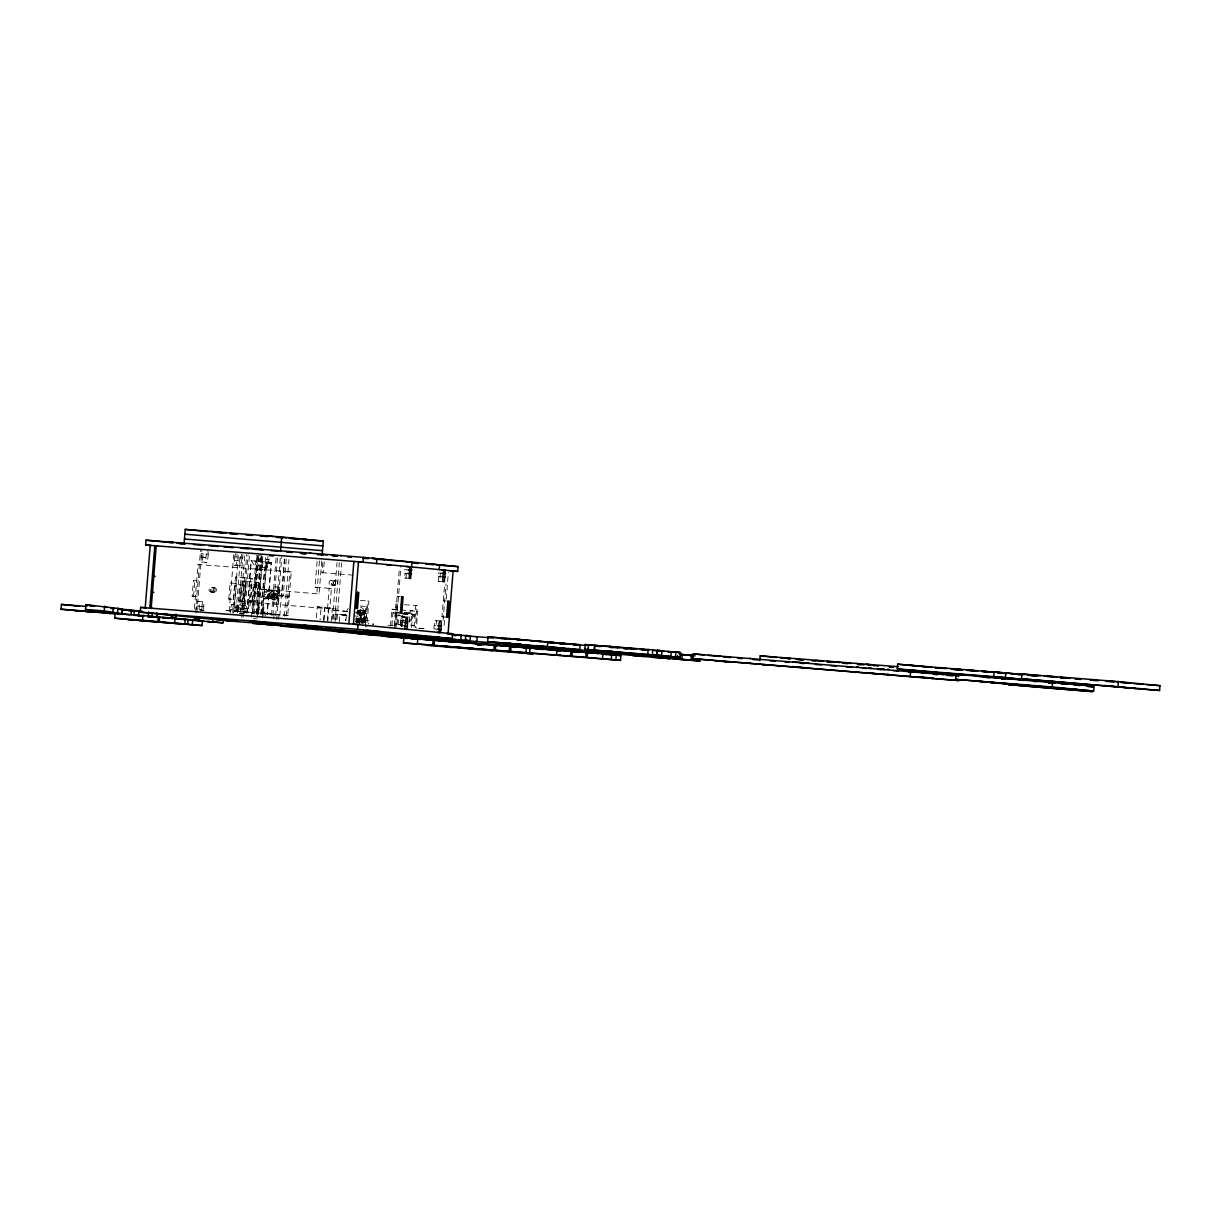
<?xml version="1.0" encoding="UTF-8"?>
<svg xmlns="http://www.w3.org/2000/svg" width="1221" height="1221" viewBox="0 0 1221 1221"><rect width="100%" height="100%" fill="white"/><g stroke="black" fill="none" stroke-linecap="round" stroke-linejoin="round"><path stroke-width="0.75" stroke-dasharray="5 3.75" d="M192.185 596.214L198.168 596.718L192.185 596.214L193.483 580.219L199.45 580.723L198.077 580.586M193.574 596.352L194.872 580.357L193.483 580.219M194.414 608.745L197.97 564.453L291.239 571.84L287.668 616.132M195.497 612.576L200.519 550.198M196.566 609.538L196.84 606.013L202.045 606.44L202.427 601.648L203.815 601.785L203.739 610.149L200.687 609.905M201.389 557.142L201.068 553.571L208.242 554.181L207.967 557.692L202.762 557.28L202.381 562.072L200.992 561.935L206.975 562.438L207.967 557.692M196.886 612.713L201.908 550.335M199.145 609.798L199.221 601.419L197.833 601.281L203.815 601.785M206.257 553.983L205.586 562.301L206.975 562.438M207.906 550.915L208.242 554.181M228.8 599.023L230.082 582.951L236.065 583.44L234.676 583.317L233.394 599.389L234.768 599.526L228.8 599.023L230.174 599.16M229.182 611.66L233.76 554.593M230.265 612.835L230.54 609.325L237.729 609.935L237.439 613.461M234.478 560.378L234.768 556.868L241.941 557.478L241.666 561.004L234.478 560.378L234.691 565.247L236.08 565.369L237.072 560.637L237.011 553.861M237.729 609.935L237.515 605.082L231.532 604.578L230.54 609.325M235.622 553.724L234.768 556.868M233.043 607.463L235.485 577.075L252.213 578.418L249.756 608.806L233.043 607.463L234.417 607.6L236.874 577.212L235.485 577.075M232.845 613.095L232.921 604.716L231.532 604.578M233.684 612.911L238.553 552.426M236.111 611.172L240.522 556.364M234.691 565.247L240.674 565.735L241.666 561.004M241.605 554.227L241.941 557.478M239.637 584.737L241.025 584.874L239.743 600.869L238.354 600.732L239.637 584.737L245.619 585.241L244.231 585.103M238.385 611.339L242.948 554.639M240.43 601.449L242.063 581.135L244.337 581.288L242.704 601.602L240.43 601.449L329.777 608.852L331.41 588.537L315.049 587.209L317.17 560.866M240.14 613.217L244.856 554.624M242.155 603.372L243.956 580.982L245.986 581.196L244.185 603.586L242.796 603.449M241.666 617.093L246.673 554.716M243.04 617.231L248.061 554.853M244.734 613.583L249.45 554.99M246.856 613.095L251.068 560.714L271.398 562.408L267.185 614.789M247.069 612.973L251.267 560.729L256.746 569.2L253.19 613.491M252.075 600.854L253.358 584.783L259.34 585.286L257.952 585.149L256.669 601.22L258.043 601.358L252.075 600.854L253.449 600.991M251.373 617.154L255.876 561.172L251.068 560.714M252.442 613.491L257.097 554.975M252.793 613.858L257.524 554.929M255.387 593.559L253.999 593.437L259.981 593.925L255.387 593.559L258.47 555.097M254.166 614.026L258.913 555.067M267.048 567.933L265.659 567.811L266.041 563.003L267.43 563.14L267.048 567.933L262.454 567.582L262.836 562.774L259.463 562.484L259.737 558.974L263.11 559.264L261.737 559.126L261.996 555.921M321.718 561.126L319.078 593.925L257.906 588.858L260.394 557.89M256.242 613.736L259.814 569.444L266.575 561.935L271.398 562.408M256.517 614.117L261.096 557.264M260.836 562.622L261.126 559.111L259.737 558.974M256.944 614.163L261.63 556.791M257.89 606.791L259.279 606.913L258.898 611.721L257.509 611.584L257.89 606.791L263.873 607.28L263.492 612.072L265.476 612.24L265.201 615.75M262.454 567.582L261.065 567.444L261.447 562.637L259.463 562.484M257.509 617.628L261.37 569.658L255.876 561.172M258.333 614.3L262.958 554.395M260.867 614.178L264.423 569.902L271.199 562.393L266.987 614.621M261.111 614.484L265.69 557.631M263.492 612.072L262.103 611.95L262.484 607.142L263.873 607.28M267.964 556.425L267.704 559.63L266.331 559.493L266.59 556.288M262.378 614.178L266.575 561.935M262.164 618.07L266.682 561.935M263.812 615.613L264.102 612.103L262.103 611.95M269.414 563.293L268.04 563.171L268.315 559.645L269.704 559.783L269.414 563.293L267.43 563.14M271.749 595.421L272.741 594.535L271.749 595.421L288.965 597.023L289.041 596.062L271.825 594.474M271.474 615.338L276.205 556.394M272.848 615.476L277.594 556.532M273.687 619.016L274.069 614.209L277.167 614.468M275.625 615.628L280.372 556.807M276.724 619.474L281.746 556.944M278.464 603.281L279.746 587.286L278.357 587.148L277.075 603.143L278.464 603.281L272.481 602.777L273.87 602.915M278.48 619.398L278.861 614.606L275.915 614.377M279.792 615.949L284.371 559.111M286.202 559.126L283.241 595.756L281.868 595.634L284.814 559.004M284.386 616.315L288.965 559.462M286.279 615.995L289.85 571.703L291.239 571.84M319.444 560.973L316.804 593.772L319.078 593.925M316.407 617.826L317.277 606.868L321.108 607.173L320.085 619.963M324.252 561.828L323.367 572.786L321.993 572.649L322.863 561.691M323.55 620.375L324.572 607.585L328.861 607.936L327.839 620.726M324.008 620.421L325.03 607.631M327.381 620.68L328.403 607.89M331.303 621.138L332.326 608.348L336.157 608.638L335.134 621.443M332.478 619.23L337.042 562.53M333.318 619.2L334.035 610.271L347.161 611.309M334.752 619.383L339.316 562.683M335.928 619.719L336.355 614.316L341.01 614.667M337.027 619.551L341.575 562.85M339.24 621.855L339.82 614.651L345.94 615.079L345.512 620.482M345.925 620.604L346.672 611.263A7.448 7.128 -84.4 0 1 348.306 608.485M356.166 622.786L356.517 617.46M356.334 622.847L357.463 610.027M356.639 622.908L356.898 619.703L368.864 620.711L368.605 623.9M358.165 610.103L357.829 621.306M357.387 622.893L357.524 621.291L355.235 621.138L366.407 622.023L364.606 621.871L365.506 610.683L364.896 623.488M357.692 622.908L358.501 610.134M358.47 623.015L359.722 610.21L360.79 610.286L360.012 623.137M358.776 623.031L360.073 610.241L362.179 610.424L361.065 623.183M359.417 623.183L359.676 619.978L356.898 619.703M359.554 623.549L360.76 610.302L359.844 623.076M361.37 623.198L361.508 621.596L358.608 621.413M362.149 623.305L362.271 621.703L365.018 621.886M362.454 623.321L363.4 610.5L364.469 610.576L363.919 621.81M363.4 610.5L362.5 621.687M363.675 623.427L364.652 610.592M364.316 622.145L365.583 606.41L367.2 606.578L365.781 624.16M364.713 621.977L365.43 613.049L356.318 612.164M365.415 626.846L367.49 600.946L368.879 601.083L366.788 626.984M390.506 626.007L391.865 609.218L399.206 609.798M391.895 625.625L392.918 612.82L396.749 613.125M394.185 625.503L395.909 603.983L402.716 604.548M394.551 628.266L399.42 567.796M395.726 625.915L397.298 604.12M395.94 628.403L400.961 566.04M397.115 624.19L397.817 615.399L401.19 615.735L400.473 624.526L397.115 624.19L402.274 624.603M398.138 624.877L399.191 611.813M400.809 625.656L400.503 622.084L405.693 622.496M409.31 569.993L404.716 569.627L404.441 573.137L409.63 573.565M407.387 620.985L410.103 621.245L410.424 617.246L401.587 616.498L400.503 622.084M406.425 573.336L406.028 578.144L404.655 578.006L405.036 573.198M401.495 626.556L402.381 615.598M401.953 626.602L402.838 615.643M409.34 621.871L410.241 610.668L417.719 611.4L416.361 628.189M404.197 612.683L408.791 613.049L411.599 616.483L410.897 625.289L414.255 625.61L410.821 625.335M411.553 627.548L412.591 614.743L402.991 613.812M414.087 627.075L415.812 605.555L417.2 605.692L415.384 627.838M433.913 628.907L434.203 625.381L439.392 625.808M440.399 573.122L439.728 581.44L438.354 581.303L438.415 572.924L443.605 573.351M441.163 621.138L435.18 620.65L434.203 625.381M443.391 616.926L442.002 616.803L444.673 583.714M443.101 620.482L446.047 583.852M444.093 625.503L444.703 617.948M446.23 599.038L448.351 572.573M277.32 598L276.679 598.733A4.808 4.609 -84.4 0 1 270.177 598.229A4.808 4.609 -84.4 0 1 270.726 591.437A4.808 4.609 -84.4 0 1 277.213 591.956L277.732 592.796M345.818 615.079L339.82 614.651M278.861 614.606L277.732 614.514M331.364 580.28A2.411 2.121 -86 0 1 332.906 584.035A2.411 2.121 -86 0 1 329.243 583.73A2.411 2.121 -86 0 1 331.364 580.28L335.897 580.601A2.411 2.121 -86 0 1 337.439 584.355A2.411 2.121 -86 0 1 333.776 584.05A2.411 2.121 -86 0 1 335.897 580.601M330.967 585.073L335.516 585.393M256.151 582.31L258.425 582.463L242.063 581.135M315.049 587.209L317.323 587.377M331.41 588.537L329.151 588.385L327.518 608.699L329.777 608.852M257.906 588.858L260.18 589.026M240.018 604.868A2.411 2.121 -86 0 1 241.56 608.623A2.411 2.121 -86 0 1 237.897 608.317A2.411 2.121 -86 0 1 240.018 604.868L244.551 605.189A2.411 2.121 -86 0 1 246.093 608.943A2.411 2.121 -86 0 1 242.43 608.638A2.411 2.121 -86 0 1 244.551 605.189M239.621 609.661L244.169 609.981M237.607 611.355C241.025 611.568 229.105 610.698 236.905 611.278M372.634 624.114L373.763 624.19L372.481 624.084M256.563 555.524L263.37 556.059M266.331 559.493L269.704 559.783M200.778 557.081L205.983 557.509M266.041 563.003L268.04 563.171M438.125 576.449L444.719 576.999M404.655 578.006L409.249 578.357M261.065 567.444L265.659 567.811M438.354 581.303L444.322 581.791M321.993 572.649L353.998 575.198M400.198 596.52L397.13 596.291L398.519 596.413M279.746 587.286L273.763 586.782L275.152 586.919M446.352 601.053L443.284 600.808L444.673 600.946M360.378 600.411L368.879 601.083M404.533 604.7L417.2 605.692M281.868 595.634L277.274 595.268L283.241 595.756M285.897 595.833L284.905 596.718L285.821 596.794M289.041 596.062L288.034 596.947L288.965 597.023M360.317 606.028L367.2 606.578M401.053 609.951L417.719 611.4M398.901 612.515L395.848 612.27L397.222 612.408M404.502 612.774L412.164 613.369L414.972 616.819L411.599 616.483M249.206 600.946L255.174 601.51L249.206 600.946L250.58 601.159L251.877 585.088L250.488 584.951L256.471 585.439L255.082 585.317M238.354 600.732L244.337 601.236L242.948 601.098M363.751 610.531L365.857 610.714M402.518 613.766L416.407 615.048L412.591 614.743M442.002 616.803L446.596 617.154M357.921 612.469L365.43 613.049M407.463 617.841L401.48 617.338L402.869 617.475L403.083 622.328M401.266 620.497L405.86 620.863M198.825 606.211L204.029 606.639M257.509 611.584L255.525 611.431L258.898 611.721M239.423 611.431L289.942 615.582L262.698 613.263M274.771 614.361L224.267 610.21L252.884 612.652M200.076 609.859L203.739 610.149M400.213 625.595L404.807 625.961M203.861 610.485L200.03 610.21L201.419 610.347M239.316 613.278L243.055 613.568M388.003 625.305L393.62 625.747M434.508 628.952L439.102 629.319M418.757 628.327L424.267 628.754M253.358 618.559L256.761 618.818M341.3 614.743L342.536 614.835M343.223 614.911L344.459 615.002M344.765 615.079L346.001 615.17M346.886 615.201L336.355 614.316M275.336 614.331L274.069 614.209M203.052 553.754L202.762 557.28M239.957 557.28L239.285 565.598L240.674 565.735M261.447 562.637L262.836 562.774M256.746 569.2L264.423 569.902M197.97 564.453L199.359 564.59M252.213 578.418L250.824 578.281L248.382 608.669L249.756 608.806M253.358 584.783L254.746 584.92M230.082 582.951L231.471 583.089M264.163 589.27L265.552 589.407M268.483 590.552L269.872 590.689M274.023 591.086C265.827 587.469 264.713 601.205 273.382 599.084M272.741 592.887L275.503 593.162M211.554 587.255L214.316 587.53M268.376 594.429L269.765 594.566M259.188 593.696L260.577 593.833M264.331 594.245L265.72 594.383M271.993 594.856L273.367 594.978M391.865 609.218L397.466 609.767M272.344 597.68L275.122 597.954M211.157 592.048L213.934 592.322M267.842 598.549L269.215 598.687M408.791 613.049L412.164 613.369M263.4 598.855L264.774 598.992M399.954 613.446L406.349 614.071M392.918 612.82L397.725 613.293M362.179 610.424L361.279 621.626M317.277 606.868L336.157 608.638M401.587 616.498L404.304 616.773M334.035 610.271L350.412 611.874M354.975 612.759L358.348 613.095M435.18 620.65L436.569 620.772L436.782 625.64M354.716 615.949L358.089 616.284M237.515 605.082L236.126 604.944L235.134 609.676M366.086 620.436L368.864 620.711M356.013 619.703L359.188 620.024M264.102 612.103L265.476 612.24M202.045 606.44L201.755 609.966M418.986 628.174L426.16 628.876M245.986 581.196L244.185 603.586M360.027 610.79A7.448 7.128 -84.4 0 1 360.454 612.362L365.064 612.805A7.448 7.128 -84.4 0 0 360.164 606.974M360.027 609.63A5.22 4.991 -84.4 0 1 364.041 617.17A5.22 4.991 -84.4 0 1 355.784 618.223M357.219 613.476A1.603 1.542 -84.4 0 1 359.386 613.644A1.603 1.542 -84.4 0 1 359.203 615.903A1.603 1.542 -84.4 0 1 357.051 615.735M358.669 610.958A5.22 4.991 -84.4 0 1 355.738 619.474M275.656 594.764L276.495 595.802L275.656 594.764M278.205 592.841L277.136 598.778A4.808 4.609 -84.4 0 1 270.635 598.275A4.808 4.609 -84.4 0 1 271.184 591.483A4.808 4.609 -84.4 0 1 277.686 592.002L278.205 592.841M360.668 618.421L365.415 618.803L360.668 618.421M360.546 620.024L365.277 620.405L360.546 620.024M272.024 597.725A4.014 3.846 -84.4 0 0 270.848 590.903A4.014 3.846 -84.4 0 0 265.766 595.421A4.014 3.846 -84.4 0 0 272.024 597.725M270.635 597.588A4.014 3.846 -84.4 0 0 269.459 590.766A4.014 3.846 -84.4 0 0 264.377 595.283A4.014 3.846 -84.4 0 0 270.635 597.588M268.147 597.847A4.808 4.609 -84.4 0 0 266.727 589.651A4.808 4.609 -84.4 0 0 260.622 595.085A4.808 4.609 -84.4 0 0 268.147 597.847M266.758 597.71A4.808 4.609 -84.4 0 0 265.339 589.529A4.808 4.609 -84.4 0 0 259.249 594.948A4.808 4.609 -84.4 0 0 266.758 597.71M276.175 598.137A4.014 3.846 -84.4 0 0 275 591.3A4.014 3.846 -84.4 0 0 269.917 595.833A4.014 3.846 -84.4 0 0 276.175 598.137M274.023 597.115A2.411 2.305 -84.4 0 0 273.321 593.009A2.411 2.305 -84.4 0 0 270.268 595.726A2.411 2.305 -84.4 0 0 274.023 597.115M212.851 591.483A2.411 2.305 -84.4 0 0 212.133 587.377A2.411 2.305 -84.4 0 0 209.081 590.094A2.411 2.305 -84.4 0 0 212.851 591.483M275.412 597.237A2.411 2.305 -84.4 0 0 274.71 593.147A2.411 2.305 -84.4 0 0 271.657 595.863A2.411 2.305 -84.4 0 0 275.412 597.237M214.224 591.62A2.411 2.305 -84.4 0 0 213.522 587.515A2.411 2.305 -84.4 0 0 210.47 590.231A2.411 2.305 -84.4 0 0 214.224 591.62M215.613 591.742A2.411 2.305 -84.4 0 0 214.911 587.652A2.411 2.305 -84.4 0 0 211.859 590.369A2.411 2.305 -84.4 0 0 215.613 591.742M276.801 597.374A2.411 2.305 -84.4 0 0 276.099 593.284A2.411 2.305 -84.4 0 0 273.046 596.001A2.411 2.305 -84.4 0 0 276.801 597.374M335.165 584.187A2.411 2.121 -86 0 0 333.623 580.433A2.411 2.121 -86 0 0 331.502 583.882A2.411 2.121 -86 0 0 335.165 584.187M243.818 608.775A2.411 2.121 -86 0 0 242.277 605.036A2.411 2.121 -86 0 0 240.155 608.47A2.411 2.121 -86 0 0 243.818 608.775"/><path stroke-width="1.5" d="M115.644 613.934L61.05 609.233L61.432 604.441L86.889 606.455M133.058 620.07L114.789 618.192L115.171 613.385M131.074 614.957L131.456 610.164L121.306 609.157M133.959 615.323L134.341 610.531L126.862 609.798L131.456 610.164M138.553 615.689L138.935 610.897L134.341 610.531M452.289 638.583L234.859 621.428L140.232 612.164L140.613 607.371L358.043 624.511L357.661 629.319L452.289 638.583L452.67 633.791L353.449 624.16L358.47 561.782L457.692 571.413L458.073 566.62L363.446 557.356L146.016 540.201L145.635 544.993L151.221 545.543M139.347 620.589L201.984 625.579L202.365 620.787L142.888 615.552L142.491 620.344L143.88 620.482M145.207 607.737L150.229 545.36M148.245 616.636L148.626 611.843M149.801 608.089L154.823 545.726M152.32 612.469L151.938 617.261L148.458 616.926M156.532 617.628L156.914 612.82M157.265 617.475L157.524 614.27M201.984 625.579L157.891 621.565L158.272 616.758M159.264 621.703L159.661 616.895M171.047 618.559L171.306 615.353M172.436 618.696L172.695 615.491M174.664 622.908L175.046 618.116M175.641 618.925L176.022 614.117M184.081 543.788L185.241 529.395L281.7 536.996L323.244 541.071L322.085 555.463M187.698 624.282L188.08 619.474M192.292 624.633L192.674 619.841M223.199 619.642L222.939 622.847L195.711 620.527L194.322 620.39L194.582 617.2M195.711 620.527L195.955 617.322M199.176 617.551L198.916 620.756L200.305 620.894M212.958 618.635L212.698 621.84L222.939 622.847M280.54 551.388L281.7 536.996M348.855 623.794L353.876 561.416M363.446 557.356L363.064 562.148L145.635 544.993M376.48 563.553L376.862 558.745L372.268 558.394L386.095 559.661M620.512 660.393L615.888 659.951L616.254 655.067L620.879 655.509L620.512 660.393L403.449 642.933L403.83 638.14L407.341 638.491M404.807 629.212L406.074 617.704L407.463 617.841L407.402 626.22L404.334 625.976M409.707 566.819L409.249 578.357L410.622 578.495L411.92 562.103L387.347 560.164M406.532 629.349L407.402 626.22M434.065 645.36L432.692 645.222L433.073 640.415L434.462 640.552L434.065 645.36L560.256 655.372L556.578 655.021L556.959 650.213L560.653 650.579L526.327 647.802L525.946 652.594M439.255 569.703L439.636 564.896L425.808 563.629L430.403 563.995M438.888 632.524C440.033 634.187 437.835 624.694 439.774 621.001L441.163 621.138L441.086 629.517L437.423 629.212M443.864 570.146L442.719 576.8L442.948 581.669L444.322 581.791L445.253 570.283L442.185 570.039M448.076 633.424L453.098 571.046M447.313 633.852L461.187 635.118L460.805 639.911L252.976 623.351L470.039 640.811L470.39 635.927L465.781 635.469L465.399 640.277L470.009 640.72M487.652 641.681L488.049 636.889L580.067 644.764L579.685 649.557L487.652 641.681L521.184 644.444L516.575 644.001M509.249 651.251L509.63 646.458L381.547 636.019L598.611 653.494M510.637 651.388L511.019 646.596M529.639 652.96L530.021 648.168M547.374 646.397L547.756 641.59M584.859 649.374L585.256 644.566L648.168 649.511L661.996 650.778L661.614 655.57L584.859 649.374L680.097 657.478L680.463 652.579L675.854 652.136L675.457 656.929L680.097 657.478L657.005 655.128L657.386 650.32L680.463 652.579L667.429 651.648M615.872 659.859L620.482 660.317L585.805 657.295L586.202 652.502L509.92 646.52M587.194 657.432L587.576 652.625L586.202 652.502M588.079 649.603L588.461 644.795M594.078 650.183L594.459 645.39L636.889 648.916M594.581 650.228L594.963 645.436M602.502 658.638L602.899 653.846L587.469 652.609M611.278 659.493L611.66 654.7L602.899 653.846M647.786 654.303L648.168 649.511M652.411 654.761L652.792 649.954M657.02 655.204L657.402 650.411M670.863 656.562L671.26 651.77M679.12 654.135L691.407 655.28L691.04 660.164L677.197 658.806L677.457 655.616M681.791 659.172L682.173 654.364M632.707 655.585L700.274 661.065L692.429 660.302L692.811 655.494L680.402 654.502L681.791 654.639M692.856 658.684L958.76 680.585L692.856 658.684L693.238 653.891L959.141 675.778L947.801 674.892M759.813 660.637L760.21 655.845L898.229 666.727M946.626 673.671L897.282 668.986L897.664 664.193L1024.709 674.587M910.286 675.839L910.668 671.031M947.893 673.595C951.663 673.855 940.613 673.015 945.939 673.412L1094.077 686.248L1093.695 691.04L955.677 679.364L956.058 674.572L961.736 675.121M1046.977 681.608L1005.432 677.548L1005.829 672.74M1021.55 678.784L1021.946 673.992L1118.405 681.608L1159.95 685.668L1159.568 690.476L1021.55 678.784L1159.568 690.476M1093.695 691.04L1052.151 686.965L1052.533 682.173M1118.024 686.4L1118.405 681.608M122.069 614.316L89.591 610.729L94.185 611.095L85.485 609.432L85.913 604.639L122.466 609.004L122.039 613.797L117.445 613.43L122.069 614.316L122.497 609.523M122.039 613.797L104.167 610.912L104.594 606.12M112.866 612.56L113.294 607.768M117.46 612.927L117.888 608.134M944.688 668.482L935.21 667.673M802.96 659.92L803.449 659.966M247.71 548.305L245.436 548.137L261.798 549.465L259.524 549.313M323.794 554.639L321.535 554.471L327.32 554.929M335.622 555.647L337.896 555.814L332.097 555.357M251.785 621.092L249.511 620.924L265.873 622.267L263.599 622.1M308.15 625.778L305.876 625.625L322.237 626.953L319.963 626.8M794.932 661.98L792.658 661.828L809.019 663.156L806.76 663.003M871.031 668.314L868.757 668.162L872.282 668.452M882.844 669.337L885.118 669.49L877.563 668.894M392.704 635.027L390.445 634.874L406.807 636.202L404.533 636.049M449.069 639.728L446.81 639.575L463.171 640.903L460.897 640.735M794.55 666.788L792.276 666.62L808.638 667.963L806.364 667.795M870.634 673.122L868.375 672.954L884.737 674.297L882.462 674.129M405.296 629.258L404.685 629.181M207.723 621.52L211.874 621.871L207.723 621.52L209.157 621.764M1058.454 688.217L1049.739 687.56M302.014 539.178L306.456 539.529L303.983 539.316M410.21 562.057C413.568 562.301 401.541 561.339 409.645 562.011M409.829 566.849L410.21 566.865M936.583 667.841L937.728 667.918L935.866 667.765M1015.216 674.023C1011.4 673.748 1021.565 674.511 1017.734 674.251M1029.44 675.198L1030.57 675.274L1028.723 675.106M1060.866 677.655L1061.995 677.731L1060.149 677.563M788.72 658.333L789.85 658.424L785.118 658.043L790.933 658.714M509.6 638.598C505.769 638.339 515.964 639.087 512.133 638.827M610.012 646.52L608.943 646.428L610.149 646.55M612.545 646.733L613.675 646.825L610.729 646.596M571.825 644.093C575.717 644.367 565.338 643.528 569.429 643.894M669.719 651.77L668.589 651.693L669.856 651.816M672.252 651.999L673.382 652.075L670.436 651.861M1014.834 678.815C1011.019 678.555 1021.168 679.303 1017.352 679.044M1026.525 679.761L1025.457 679.685L1028.479 679.944M1029.044 679.99L1030.188 680.066L1027.243 679.838M1050.136 682.753L1054.837 683.119M1076.144 684.615L1077.273 684.706L1073.747 684.432M369.459 631.41L368.391 631.333L370.833 631.532M372.023 631.639L373.168 631.715L370.665 631.501M509.218 643.391C505.509 643.146 515.598 643.894 511.736 643.62M609.63 651.312L608.501 651.236L609.752 651.342M612.164 651.541L613.293 651.617L610.347 651.388M571.443 648.885C575.335 649.16 564.941 648.336 569.047 648.687M669.337 656.577L668.208 656.501L669.459 656.608M671.855 656.791L673 656.883L670.054 656.654M510.393 645.344L509.264 645.268L510.546 645.39M512.957 645.573L514.087 645.665L511.584 645.451M579.044 651.266L580.189 651.342L577.243 651.114M428.571 645.115C425.244 644.871 437.21 645.817 429.151 645.161M448.473 647.145C444.841 646.901 454.823 647.649 451.007 647.374M512.011 652.182L513.156 652.258L510.21 652.045L511.446 652.136M245.909 534.966L252.442 535.409M259.997 536.004L267.552 536.599M276.083 537.347L282.646 537.789M289.301 538.385L299.649 539.133L290.277 538.217M302.503 539.438L323.244 541.071M184.844 534.188L322.863 545.863M184.463 538.995L322.481 550.671M168.62 542.322L173.214 542.689M177.854 543.238L182.433 543.589L176.908 543.055M193.544 544.535L201.099 545.131M208.669 545.726L218.132 546.474M223.794 546.916L233.257 547.664M240.827 548.26L248.397 548.855M254.06 549.313L263.522 550.045M271.093 550.64L278.647 551.251M300.366 553.296L306.395 553.724M317.384 554.639L321.169 554.945M332.509 555.83L336.294 556.135M347.634 557.02L351.419 557.325M362.759 558.226L368.437 558.669M375.824 559.218L384.646 559.89M412.698 563.034L418.376 563.491M425.931 564.087L433.501 564.682M437.286 564.972L458.073 566.62M269.643 555.677L273.504 556.013M386.95 564.957L390.751 565.231M405.86 566.452L411.538 566.895M450.03 570.817L457.692 571.413M408.241 569.948L411.904 570.238M441.926 573.244L445.589 573.534M407.951 573.458L411.614 573.763M442.246 576.816L445.314 577.06M404.014 622.389L407.677 622.695M437.713 625.701L441.376 625.991M939.727 667.933L947.282 668.528M951.052 668.818L962.392 669.719M968.055 670.161L977.502 670.909M983.164 671.352L992.597 672.099M962.743 669.764L951.418 668.879L960.133 669.734M968.421 670.222L977.853 670.955M981.638 671.26L992.963 672.145M998.625 672.603L1008.073 673.351M936.019 667.795L942.246 668.406M952.67 669.322L959.202 669.764M966.757 670.36L974.663 671.016M981.852 671.55L989.773 672.206M997.328 672.802L1004.883 673.397M1011.156 673.931L1020.588 674.679M1028.128 675.274L1035.667 675.869L1028.128 675.121M1060.286 677.609L1066.528 678.22M1075.06 678.983L1080.722 679.425M1090.155 680.173L1098.579 680.753M1106.134 681.349L1113.689 681.959M1121.244 682.554L1128.799 683.15M1133.546 683.592L1142.978 684.325M1146.748 684.63L1159.95 685.668M818.101 660.729L822.695 661.095M826.907 661.4L840.185 662.454L834.553 661.904M797.115 659.371L801.709 659.737M812.041 660.82L815.811 661.11M827.166 662.011L832.34 662.393M842.292 663.201L847.954 663.644M857.417 664.392L864.117 664.865M873.122 665.582L878.54 666.01M889.56 666.925L893.329 667.231M437.164 632.417L440.232 632.661L441.086 629.517M447.008 633.333L452.67 633.791M897.282 668.986L1005.432 677.548M592.933 645.268L585.256 644.566M939.346 672.725L1007.691 678.143M90.018 605.937L93.086 606.181M517.445 639.697L526.465 640.399M531.868 640.827L540.872 641.544L531.547 640.933M619.78 647.756L610.179 647.008L617.857 647.71M625.305 648.198L634.523 648.931M640.048 649.358L647.405 649.938L640.399 649.251M451.709 634.737L461.446 635.53M464.942 635.775L493.299 638.018M524.084 640.338L517.094 639.728M547.252 642.139L556.089 642.826M559.539 643.146L580.067 644.764M624.496 648.259L633.836 648.992M641.3 649.587L648.763 650.167M654.364 650.61L663.69 651.342M548.183 642.444L553.785 642.887M559.386 643.33L568.711 644.062M571.199 644.306L585.515 645.39M594.841 646.123L600.442 646.565M977.868 676.373L998.564 678.006M1002.334 678.296L1013.613 679.197M1017.383 679.486L1026.785 680.234M1034.309 680.83L1038.079 681.12M111.05 608.348L114.469 608.623M624.038 648.763L627.106 649.007M715.842 656.013L718.894 656.257M921.016 672.191L924.083 672.435M75.092 605.86L79.533 606.211L61.432 604.441M725.076 656.913L729.67 657.28L724.129 656.73M1062.362 683.699L1067.642 684.111L1061.919 683.699M119.444 609.401L126.251 609.935L124.863 609.813M128.052 610.21L139.286 611.095M753.052 659.523L758.729 659.981M769.932 660.836L775.35 661.233M785.195 662.057L788.98 662.362M800.32 663.262L804.105 663.552M815.445 664.453L821.123 664.896M830.57 665.643L836.248 666.086M846.489 666.864L851.907 667.277M862.713 668.177L866.498 668.482M877.838 669.367L881.623 669.673M892.963 670.558L898.641 671.016M908.088 671.764L913.766 672.206M921.321 672.802L930.173 673.443M932.676 673.702L944.016 674.587M1001.388 678.937L1005.173 679.227M1048.671 682.661L1054.349 683.104M1073.61 684.401L1082.722 685.347M1086.507 685.653L1094.077 686.248M126.831 610.286L137.256 611.111M1048.183 682.921L1051.953 683.226M1061.354 683.958L1067.001 684.401M1087.697 686.4L1092.978 686.812L1087.453 686.263M933.76 674.358L937.545 674.664M946.992 675.411L952.67 675.854M140.232 612.164L357.661 629.319M680.143 654.654L685.729 655.097M689.468 655.387L695.07 655.83M162.82 614.3L176.648 615.567L172.054 615.201M366.483 630.357L371.077 630.723M375.702 631.257L380.296 631.623M216.376 619.535L230.189 620.802L225.595 620.436M420.024 635.592L424.618 635.958M85.485 609.432L104.167 610.912M429.258 636.507L433.852 636.858M955.677 679.364L1052.151 686.965M303.754 628.235L308.348 628.601M511.996 644.657L507.402 644.306L521.23 645.573L516.636 645.207M61.05 609.233L112.378 613.293M116.987 613.537L144.261 615.689L142.888 615.552M180.601 618.742L185.195 619.108L184.814 623.9L180.22 623.549M312.988 629.151L317.582 629.502M559.34 648.488L563.934 648.855M715.445 660.805L729.273 662.072L724.679 661.721M923.702 677.228L919.108 676.877L932.936 678.143M74.71 610.668L79.151 611.019M133.44 615.262L142.033 615.949M147.558 616.391L158.593 617.261M162.286 617.551L179.975 618.894M148.107 616.513L157.463 617.246M163.08 617.689L172.436 618.421M178.052 618.864L202.365 620.787M603.464 652.609L545.94 647.084M604.059 652.655L623.641 654.12L622.252 653.983M646.321 655.998L653.693 656.562M654.288 656.623L677.197 658.806M1047.191 687.362L1027.838 685.805M162.439 617.872L169.322 618.421M177.503 619.062L184.982 619.658M190.583 620.1L194.322 620.39M357.295 633.485L361.889 633.852M565.537 649.908L560.943 649.541L574.77 650.808L570.176 650.457M602.686 652.594L606.043 652.853M652.899 656.547L656.272 656.822M366.529 634.386L371.123 634.752M612.881 653.739L617.475 654.105M692.429 660.302L680.021 659.294L681.41 659.432M449.206 641.971L453.8 642.338L449.16 641.88M611.66 654.7L620.879 655.509L601.861 654.135M478.449 644.367L484.02 644.81M493.299 645.543L497.008 645.833M509.996 646.855L515.094 647.283M523.595 647.954L530.402 648.488L529.029 648.351M538.308 649.084L543.864 649.526M555.006 650.411L560.576 650.839M571.718 651.724L577.274 652.167M586.553 652.899L591.651 653.327M477.243 644.688L480.647 644.947M477.365 644.749L481.105 645.039M114.789 618.192L157.891 621.565M128.449 619.612L179.594 623.687L178.205 623.549M403.449 642.933L432.692 645.222M556.578 655.021L585.805 657.295M453.403 647.13L444.169 646.321L453.464 647.252M222.817 532.921L220.558 532.738L223.443 532.966M442.338 570.054L444.658 570.222L442.811 570.07M1140.673 683.913C1133.882 683.394 1147.801 684.477 1140.826 683.958M1015.78 674.068L1017.169 674.206M610.592 646.55L611.965 646.687M510.164 638.644L511.553 638.781M945.939 673.412L947.328 673.549M1015.399 678.861L1016.788 678.998M670.298 651.816L671.672 651.953M1033.76 681.455L1036.568 681.684M1074.19 684.447L1075.564 684.569M403.083 633.882C396.306 633.363 410.18 634.447 403.235 633.928M370.039 631.455L371.459 631.593M233.135 621.123C226.328 620.604 240.262 621.687 233.287 621.168M610.195 651.358L611.584 651.495M509.783 643.436L511.172 643.574M669.902 656.623L671.291 656.761M993.268 682.89C986.354 682.356 1000.442 683.455 993.406 682.921M510.958 645.39L512.377 645.527M578.479 651.22L575.442 650.961L576.648 651.068M457.57 647.359L463.385 647.939M449.038 647.191L450.427 647.328M304.121 539.346L302.411 539.209M1140.292 688.72C1147.587 689.331 1133.302 688.14 1140.445 688.751M570.024 643.94L571.123 644.001M342.078 629.685C349.435 630.311 335.042 629.12 342.231 629.731M569.627 648.733L570.726 648.809M543.543 647.817C551.449 648.443 539.072 647.435 542.948 647.771M376.434 634.767C383.73 635.378 369.444 634.203 376.572 634.798M483.012 643.635C490.064 644.23 477.854 643.208 481.944 643.574M555.906 649.404C563.843 650.03 551.556 649.023 555.311 649.358M452.976 635.225L456.501 635.515M452.472 635.21L455.998 635.5M104.869 607.203L107.356 607.432M229.823 533.608L234.585 534.081M953.937 669.352L957.127 669.673M953.555 674.16L958.317 674.618M267.796 536.019L273.412 536.568M277.167 536.935L286.538 537.851M211.141 531.547L226.129 533.012M229.884 533.379L237.378 534.126M185.241 529.395L209.234 531.745M214.774 532.28L222.161 533.012M340.338 555.555L341.727 555.692M309.707 553.144L311.096 553.281M286.218 551.953L291.88 552.503M301.312 553.434L305.097 553.8M202.533 544.688L203.907 544.825M171.902 542.277L173.29 542.399M146.016 540.201L172.314 542.689M177.717 543.299L185.165 544.032M157.585 546.001L156.212 545.863L151.19 608.226L152.564 608.363M153.754 576.251L155.143 576.388M1106.379 680.799L1117.612 681.898M1121.366 682.264L1130.738 683.195M1047.847 676.144L1057.218 677.075M1060.957 677.441L1070.329 678.357M1075.945 678.907L1079.7 679.273M1021.946 673.992L1040.399 675.808M1044.092 676.159L1053.326 677.075M1028.479 674.969L1037.926 675.885M1022.45 674.572L994.123 671.794L993.741 676.602L1035.286 680.662M998.122 672.573L1006.837 673.427M1011.568 673.687L1020.283 674.541M909.355 665.14L931.516 667.307M951.937 669.123L955.417 669.459M897.664 664.193L916.132 665.994M921.672 666.544L929.059 667.261M152.472 592.231L153.861 592.368M1104.12 685.424L1135.973 688.537M1047.465 680.952L1079.303 684.065M1049.129 682.127L1054.593 682.661M1061.873 683.378L1067.337 683.913M996 677.197L1023.381 679.685M889.346 666.864L890.72 667.002M1074.526 684.996L1080.066 685.546M858.714 664.438L860.103 664.575M815.567 660.393L822.725 661.187M951.037 673.671L966.727 675.213M1001.495 678.723L1005.142 679.074M908.973 669.932L955.036 674.267M986.278 677.518L990.048 677.899M760.21 655.845L776.815 657.478M780.509 657.829L789.743 658.745M796.168 659.187L802.67 660.012M921.336 672.252L928.723 672.985M887.56 669.245L888.949 669.367M856.928 666.819L858.317 666.956M1076.067 689.606L975.61 681.028L1010.225 684.416M749.755 658.363L751.129 658.501M719.123 655.952L720.512 656.089M693.238 653.891L704.425 654.99M708.149 655.341L719.535 656.379M723.061 656.806L730.524 657.539M737.988 658.272L741.712 658.638M887.179 674.038L888.552 674.175M931.486 678.372L932.875 678.51M916.177 677.167L917.566 677.304M609.63 647.359L613.232 647.71M686.385 654.99L691.437 655.372M856.547 671.626L857.936 671.764M564.926 643.528L488.049 636.889M578.327 644.841L579.716 644.978M516.956 639.194L521.581 639.651M563.018 643.635L564.407 643.772M854.929 672.344L856.318 672.481M548.122 642.475L551.724 642.826M573.549 644.963L577.319 645.329M839.621 671.138L840.994 671.26M500.869 638.644L506.547 639.209M749.358 663.171L750.747 663.308M465.796 635.561L470.421 636.019L455.112 634.813L456.486 634.951M475.854 636.675L477.243 636.797L476.862 641.605L475.473 641.468M778.372 666.3L779.746 666.437M718.742 660.759L720.131 660.882M763.049 665.094L764.438 665.231M657.356 656.867L513.461 644.215L545.1 646.794M686.004 659.798L691.04 660.164M536.019 645.527L564.545 648.32M577.945 649.648L579.319 649.77L562.622 648.427L564.01 648.565M668.421 658.501L669.795 658.638L653.098 657.295L654.487 657.432M606.944 652.777L608.333 652.914M608.653 653.021L610.042 653.159M642.353 656.318L643.742 656.455L599.023 652.289M140.613 607.371L146.291 607.921M334.539 627.518L335.928 627.655M465.415 640.369L470.039 640.811M519.78 645.802L521.169 645.94L504.471 644.596L505.86 644.734M616.284 655.158L620.894 655.601M454.716 639.606L456.105 639.743M605.585 654.395L606.974 654.532M303.922 625.106L305.311 625.244M386.92 633.378L388.309 633.516M444.841 639.056L446.23 639.194M553.678 649.603L560.927 650.305M371.611 632.173L372.985 632.31M404.716 635.286L406.089 635.424M527.838 647.328L529.227 647.466M512.53 646.107L513.919 646.245M537.362 648.656L538.736 648.794M510.5 646.168L511.874 646.306M443.223 639.773L444.612 639.911L427.915 638.568L429.304 638.69M505.296 645.787L512.774 646.52M317.842 627.93L319.215 628.067M458.76 641.88L460.149 642.017M138.935 610.897L142.17 611.202M273.412 624.007L274.801 624.145L257.799 622.786L259.188 622.908M476.114 643.833L477.487 643.955M196.734 616.651L198.123 616.788M287.21 625.518L288.599 625.64M337.668 630.601L339.041 630.738M414.346 637.957L415.72 638.095L398.718 636.721L400.106 636.858M428.144 639.453L429.517 639.59M121.428 609.615L122.817 609.752M316.911 628.739L318.299 628.876M366.666 633.73L368.055 633.867L351.358 632.524L352.732 632.661M426.098 639.514L427.487 639.651M445.482 641.407L446.871 641.544M128.434 610.485L134.6 611.172M166.117 614.239L167.491 614.377M266.895 624.419L268.284 624.557M307.036 628.189L308.425 628.311M401.45 637.591L402.381 637.683M403.388 637.789L405.372 637.942M416.132 639.041L417.521 639.163M420.512 639.422L417.765 639.209L417.384 644.016L418.757 644.139M395.787 637.164L397.787 637.331M410.928 638.644L412.927 638.812M413.934 638.904L414.865 638.995M605.204 659.187L606.578 659.325M203.19 621.26L204.563 621.397M528.632 653.159L530.021 653.296M163.278 617.551L164.667 617.689M513.324 651.953L514.713 652.075M519.368 652.625L533.226 653.983L427.503 645.375M120.604 613.919L129.655 614.804M137.881 615.613L141.789 616.01M483.424 649.831L492.2 650.686M88.751 611.4L90.14 611.538M109.157 613.4L110.546 613.537M468.086 648.626L476.862 649.48M436.767 645.909L438.141 646.046M85.607 611.645L88.37 611.919M174.786 623.366L176.175 623.504M162.897 622.344L164.286 622.481M85.913 604.639L94.612 606.303M357.417 592.307L356.12 608.302L357.509 608.44L358.791 592.444L357.417 592.307M401.724 596.642L400.442 612.637L401.816 612.774L403.113 596.779L401.724 596.642M447.878 601.175L446.596 617.154L447.985 617.292L449.267 601.297L447.878 601.175M494.322 645.253L493.94 650.045L495.329 650.183L495.711 645.39L494.322 645.253M570.879 651.281L570.497 656.089L571.886 656.226L572.267 651.419L570.879 651.281M101.16 611.813L110.623 612.683L101.16 611.813M440.308 565.048L445.039 565.43L440.308 565.048M197.176 617.658L201.908 618.04L197.176 617.658M233.242 620.65L237.973 621.031L233.242 620.65M257.234 623.153L261.966 623.534L257.234 623.153M273.367 623.809L278.098 624.19L273.367 623.809M325.87 627.976L330.632 628.357L325.87 627.976M338.095 631.593L342.842 631.99L338.095 631.593M413.186 635.302L417.948 635.683L413.186 635.302M371.795 634.905L376.526 635.286L371.795 634.905M434.523 637.011L439.255 637.393L434.523 637.011M398.168 637.103L402.899 637.484L398.168 637.103M414.285 637.759L419.017 638.14L414.285 637.759M466.788 641.925L471.565 642.307L466.788 641.925M488.98 649.893L493.711 650.274L488.98 649.893M508.424 651.877L509.615 651.999L508.424 651.877M866.269 664.438L871.016 664.819L866.269 664.438M932.6 672.344L937.331 672.725L932.6 672.344M1056.882 682.142L1061.614 682.524L1056.882 682.142M1072.16 689.117L1076.891 689.499L1072.16 689.117M1048.381 688.11L1008.287 684.599L1092.597 691.605L1048.381 688.11M850.594 663.385L842.902 662.682L850.594 663.385M564.316 644.062L559.722 643.696L564.316 644.062M225.732 619.78L210.424 618.574L227.121 619.917L225.732 619.78M302.304 625.824L286.981 624.618L303.678 625.961L302.304 625.824M378.861 631.852L363.553 630.647L380.25 631.99L378.861 631.852M498.58 643.269L281.151 626.114L375.778 635.378L593.208 652.533L498.58 643.269M476.678 648.962L467.445 648.153L476.678 648.962"/></g></svg>
